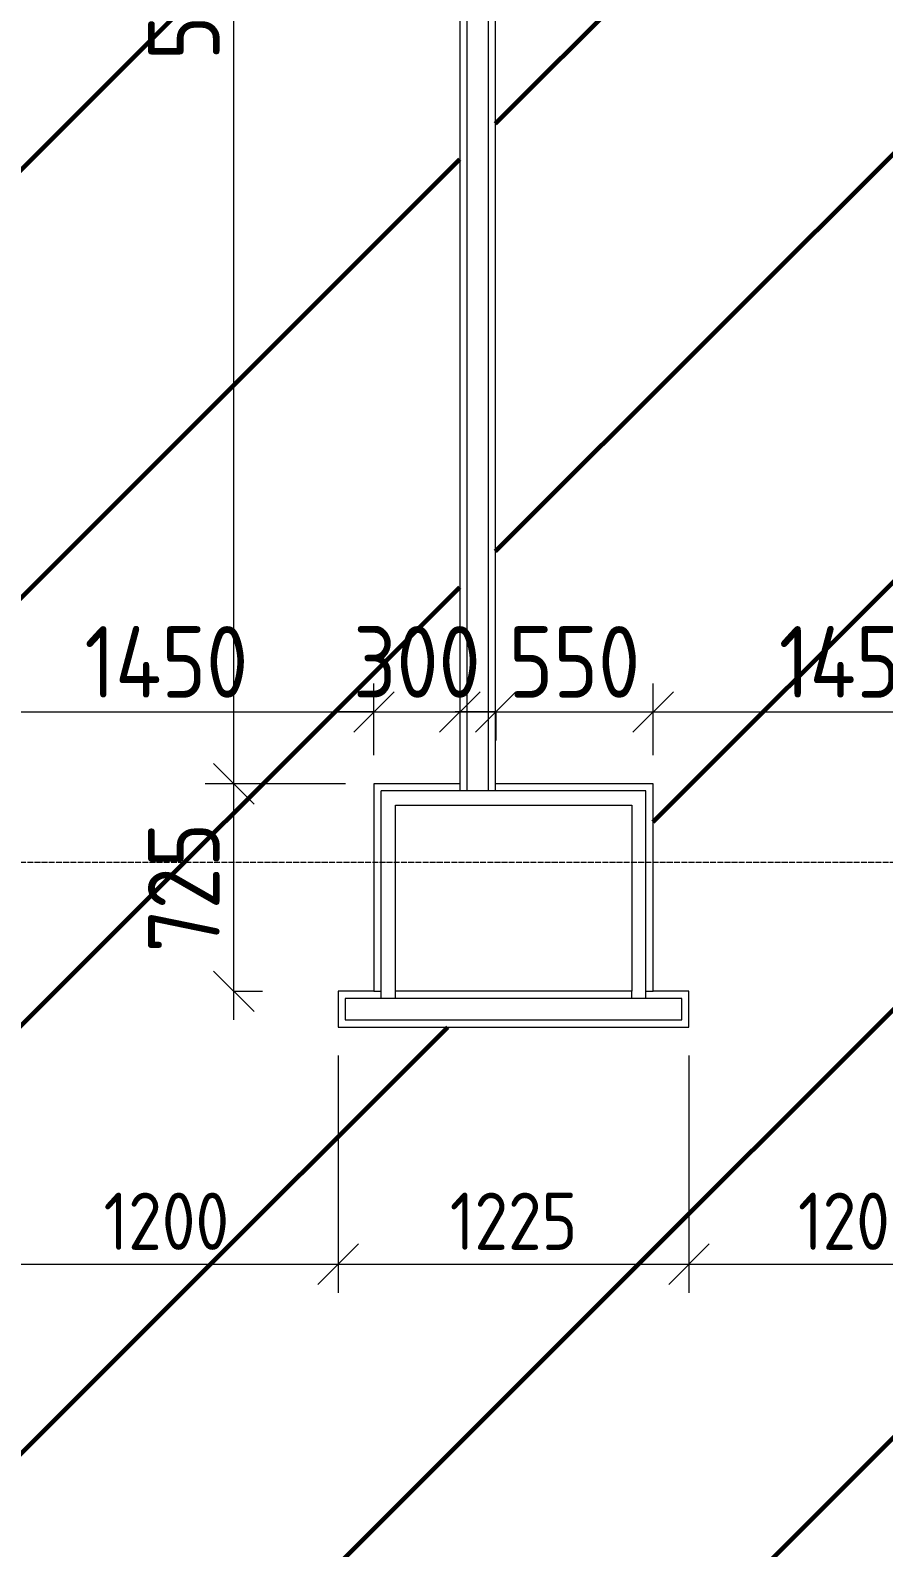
# Model space of a CAD drawing. Header units: millimetres. Extents: x -56773 to 323062, y -262288 to 76460.
# Drawn here: x 17059 to 20039, y -96938 to -91636 of the extents above; entities that cross this region are included whole.
import ezdxf

# ---------------------------------------------------------------- set-up
doc = ezdxf.new("R2010")
doc.units = ezdxf.units.MM
doc.linetypes.add('ADSK_Линия сетки', pattern=[25, 20, -2.5, 0, -2.5])
for name, color, linetype, lineweight in [('1.1)Стяжка керамзит  2 этаж', 5, 'Continuous', 60), ('Оси', 7, 'Continuous', 9), ('Размеры', 7, 'Continuous', 9), ('Стены внутренние', 7, 'Continuous', 18), ('Стены штриховка', 7, 'Continuous', 9)]:
    doc.layers.add(name, color=color, linetype=linetype, lineweight=lineweight)
doc.styles.add('GOST Common_2', font='', dxfattribs={"width": 0.9, "height": 250})
doc.styles.add('GOST Common_3', font='', dxfattribs={"width": 0.9, "height": 200})
doc.styles.get('GOST Common_2').set_extended_font_data('GOST Common')
doc.styles.get('GOST Common_3').set_extended_font_data('GOST Common')
doc.dimstyles.new('ADSK_Основной_2_0_2', dxfattribs={"dimscale": 304.8, "dimtxt": 201.142999, "dimasz": 0.463911, "dimexe": 0.328084, "dimexo": 0.328084, "dimgap": 0.164042, "dimtad": 1, "dimdec": 3, "dimrnd": 0.001, "dimdsep": 46, "dimtxsty": 'GOST Common_3', "dimblk1": 'OBLIQUE', "dimblk2": 'OBLIQUE', "dimsah": 1, "dimcen": 0.09, "dimdle": 0.328084, "dimazin": 2, "dimtfac": 1, "dimtdec": 4, "dimtix": 1, "dimtmove": 0, "dimatfit": 3, "dimfxl": 1, "dimtvp": 1, "dimtolj": 1, "dimtzin": 0, "dimlwd": 20, "dimlwe": 20, "dimarcsym": 2})
doc.dimstyles.new('ADSK_Основной_2_0_3', dxfattribs={"dimscale": 304.8, "dimtxt": 201.142999, "dimasz": 0.463911, "dimexe": 0.328084, "dimexo": 0.328084, "dimgap": 0.164042, "dimtad": 1, "dimdec": 3, "dimrnd": 0.001, "dimdsep": 46, "dimtxsty": 'GOST Common_2', "dimblk1": 'OBLIQUE', "dimblk2": 'OBLIQUE', "dimsah": 1, "dimcen": 0.09, "dimdle": 0.328084, "dimazin": 2, "dimtfac": 1, "dimtdec": 4, "dimtix": 1, "dimtmove": 0, "dimatfit": 3, "dimfxl": 1, "dimtvp": 1, "dimtolj": 1, "dimtzin": 0, "dimlwd": 20, "dimlwe": 20, "dimarcsym": 2})

# ---------------------------------------------------------------- blocks, each defined once
blk = doc.blocks.new('_Oblique')
at = {"color": 0, "linetype": 'ByBlock', "lineweight": -2}
blk.add_line((-0.5, -0.5), (0.5, 0.5), dxfattribs=at)
blk = doc.blocks.new('*D4790')
at = {"layer": 'Defpoints', "color": 0, "transparency": 16777216}
for p in [(16934.4, -95119.1), (18134.4, -95119.1), (18134.4, -95947.8)]:
    blk.add_point(p, dxfattribs=at)
at = {"layer": 'Размеры', "color": 0, "lineweight": 20, "transparency": 16777216}
for p, q in [((16934.4, -95219.1), (16934.4, -96047.8)), ((18134.4, -95219.1), (18134.4, -96047.8)), ((16834.4, -95947.8), (18234.4, -95947.8))]:
    blk.add_line(p, q, dxfattribs=at)
at = {"layer": 'Размеры', "color": 0, "lineweight": 20, "transparency": 16777216, "xscale": 141.4, "yscale": 141.4, "zscale": 141.4, "rotation": 180}
blk.add_blockref('_Oblique', (16934.4, -95947.8), dxfattribs=at)
at = {"layer": 'Размеры', "color": 0, "lineweight": 20, "transparency": 16777216, "xscale": 141.4, "yscale": 141.4, "zscale": 141.4}
blk.add_blockref('_Oblique', (18134.4, -95947.8), dxfattribs=at)
at = {"layer": 'Размеры', "color": 0, "lineweight": 9, "transparency": 16777216, "insert": (17534.4, -95797.8), "char_height": 200, "width": 560.473, "attachment_point": 5, "style": 'GOST Common_3'}
blk.add_mtext('\\A1;1200', dxfattribs=at)
blk = doc.blocks.new('*D4791')
at = {"layer": 'Defpoints', "color": 0, "transparency": 16777216}
for p in [(18134.4, -95119.1), (19359.4, -95119.1), (19359.4, -95947.8)]:
    blk.add_point(p, dxfattribs=at)
at = {"layer": 'Размеры', "color": 0, "lineweight": 20, "transparency": 16777216}
for p, q in [((18134.4, -95219.1), (18134.4, -96047.8)), ((19359.4, -95219.1), (19359.4, -96047.8)), ((18034.4, -95947.8), (19459.4, -95947.8))]:
    blk.add_line(p, q, dxfattribs=at)
at = {"layer": 'Размеры', "color": 0, "lineweight": 20, "transparency": 16777216, "xscale": 141.4, "yscale": 141.4, "zscale": 141.4, "rotation": 180}
blk.add_blockref('_Oblique', (18134.4, -95947.8), dxfattribs=at)
at = {"layer": 'Размеры', "color": 0, "lineweight": 20, "transparency": 16777216, "xscale": 141.4, "yscale": 141.4, "zscale": 141.4}
blk.add_blockref('_Oblique', (19359.4, -95947.8), dxfattribs=at)
at = {"layer": 'Размеры', "color": 0, "lineweight": 9, "transparency": 16777216, "insert": (18746.9, -95797.8), "char_height": 200, "width": 560.473, "attachment_point": 5, "style": 'GOST Common_3'}
blk.add_mtext('\\A1;1225', dxfattribs=at)
blk = doc.blocks.new('*D4792')
at = {"layer": 'Defpoints', "color": 0, "transparency": 16777216}
for p in [(19359.4, -95119.1), (20559.4, -95119.1), (20559.4, -95947.8)]:
    blk.add_point(p, dxfattribs=at)
at = {"layer": 'Размеры', "color": 0, "lineweight": 20, "transparency": 16777216}
for p, q in [((19359.4, -95219.1), (19359.4, -96047.8)), ((20559.4, -95219.1), (20559.4, -96047.8)), ((19259.4, -95947.8), (20659.4, -95947.8))]:
    blk.add_line(p, q, dxfattribs=at)
at = {"layer": 'Размеры', "color": 0, "lineweight": 20, "transparency": 16777216, "xscale": 141.4, "yscale": 141.4, "zscale": 141.4, "rotation": 180}
blk.add_blockref('_Oblique', (19359.4, -95947.8), dxfattribs=at)
at = {"layer": 'Размеры', "color": 0, "lineweight": 20, "transparency": 16777216, "xscale": 141.4, "yscale": 141.4, "zscale": 141.4}
blk.add_blockref('_Oblique', (20559.4, -95947.8), dxfattribs=at)
at = {"layer": 'Размеры', "color": 0, "lineweight": 9, "transparency": 16777216, "insert": (19959.4, -95797.8), "char_height": 200, "width": 560.473, "attachment_point": 5, "style": 'GOST Common_3'}
blk.add_mtext('\\A1;1200', dxfattribs=at)
blk = doc.blocks.new('*D4948')
at = {"layer": 'Defpoints', "color": 0, "transparency": 16777216}
for p in [(18259.4, -94018.1), (16809.4, -94269.1), (18259.4, -94269.1)]:
    blk.add_point(p, dxfattribs=at)
at = {"layer": 'Размеры', "color": 0, "lineweight": 20, "transparency": 16777216}
for p, q in [((16809.4, -94169.1), (16809.4, -93918.1)), ((18259.4, -94169.1), (18259.4, -93918.1)), ((16709.4, -94018.1), (18359.4, -94018.1))]:
    blk.add_line(p, q, dxfattribs=at)
at = {"layer": 'Размеры', "color": 0, "lineweight": 20, "transparency": 16777216, "xscale": 141.4, "yscale": 141.4, "zscale": 141.4, "rotation": 180}
blk.add_blockref('_Oblique', (16809.4, -94018.1), dxfattribs=at)
at = {"layer": 'Размеры', "color": 0, "lineweight": 20, "transparency": 16777216, "xscale": 141.4, "yscale": 141.4, "zscale": 141.4}
blk.add_blockref('_Oblique', (18259.4, -94018.1), dxfattribs=at)
at = {"layer": 'Размеры', "color": 0, "lineweight": 9, "transparency": 16777216, "insert": (17534.4, -93843.1), "char_height": 250, "width": 580.928, "attachment_point": 5, "style": 'GOST Common_2'}
blk.add_mtext('\\A1;1450', dxfattribs=at)
blk = doc.blocks.new('*D4949')
at = {"layer": 'Defpoints', "color": 0, "transparency": 16777216}
for p in [(18559.4, -93918.1), (18559.4, -94018.1), (18259.4, -94269.1)]:
    blk.add_point(p, dxfattribs=at)
at = {"layer": 'Размеры', "color": 0, "lineweight": 20, "transparency": 16777216}
for p, q in [((18259.4, -94169.1), (18259.4, -93918.1)), ((18259.4, -94018.1), (18118, -94018.1)), ((18259.4, -94018.1), (18559.4, -94018.1)), ((18559.4, -94018.1), (18559.4, -94118.1)), ((18559.4, -94018.1), (18700.8, -94018.1))]:
    blk.add_line(p, q, dxfattribs=at)
at = {"layer": 'Размеры', "color": 0, "lineweight": 20, "transparency": 16777216, "xscale": 141.4, "yscale": 141.4, "zscale": 141.4}
blk.add_blockref('_Oblique', (18259.4, -94018.1), dxfattribs=at)
at = {"layer": 'Размеры', "color": 0, "lineweight": 20, "transparency": 16777216, "xscale": 141.4, "yscale": 141.4, "zscale": 141.4, "rotation": 180}
blk.add_blockref('_Oblique', (18559.4, -94018.1), dxfattribs=at)
at = {"layer": 'Размеры', "color": 0, "lineweight": 9, "transparency": 16777216, "insert": (18409.4, -93843.1), "char_height": 250, "width": 454.106, "attachment_point": 5, "style": 'GOST Common_2'}
blk.add_mtext('\\A1;300', dxfattribs=at)
blk = doc.blocks.new('*D4950')
at = {"layer": 'Defpoints', "color": 0, "transparency": 16777216}
for p in [(18684.4, -93918.1), (19234.4, -94018.1), (19234.4, -94269.1)]:
    blk.add_point(p, dxfattribs=at)
at = {"layer": 'Размеры', "color": 0, "lineweight": 20, "transparency": 16777216}
for p, q in [((19234.4, -94169.1), (19234.4, -93918.1)), ((18684.4, -94018.1), (18543, -94018.1)), ((18684.4, -94018.1), (18684.4, -94118.1)), ((18684.4, -94018.1), (19234.4, -94018.1)), ((19234.4, -94018.1), (19375.8, -94018.1))]:
    blk.add_line(p, q, dxfattribs=at)
at = {"layer": 'Размеры', "color": 0, "lineweight": 20, "transparency": 16777216, "xscale": 141.4, "yscale": 141.4, "zscale": 141.4}
blk.add_blockref('_Oblique', (18684.4, -94018.1), dxfattribs=at)
at = {"layer": 'Размеры', "color": 0, "lineweight": 20, "transparency": 16777216, "xscale": 141.4, "yscale": 141.4, "zscale": 141.4, "rotation": 180}
blk.add_blockref('_Oblique', (19234.4, -94018.1), dxfattribs=at)
at = {"layer": 'Размеры', "color": 0, "lineweight": 9, "transparency": 16777216, "insert": (18959.4, -93843.1), "char_height": 250, "width": 454.106, "attachment_point": 5, "style": 'GOST Common_2'}
blk.add_mtext('\\A1;550', dxfattribs=at)
blk = doc.blocks.new('*D4951')
at = {"layer": 'Defpoints', "color": 0, "transparency": 16777216}
for p in [(20684.4, -94018.1), (19234.4, -94269.1), (20684.4, -94269.1)]:
    blk.add_point(p, dxfattribs=at)
at = {"layer": 'Размеры', "color": 0, "lineweight": 20, "transparency": 16777216}
for p, q in [((19234.4, -94169.1), (19234.4, -93918.1)), ((20684.4, -94169.1), (20684.4, -93918.1)), ((19134.4, -94018.1), (20784.4, -94018.1))]:
    blk.add_line(p, q, dxfattribs=at)
at = {"layer": 'Размеры', "color": 0, "lineweight": 20, "transparency": 16777216, "xscale": 141.4, "yscale": 141.4, "zscale": 141.4, "rotation": 180}
blk.add_blockref('_Oblique', (19234.4, -94018.1), dxfattribs=at)
at = {"layer": 'Размеры', "color": 0, "lineweight": 20, "transparency": 16777216, "xscale": 141.4, "yscale": 141.4, "zscale": 141.4}
blk.add_blockref('_Oblique', (20684.4, -94018.1), dxfattribs=at)
at = {"layer": 'Размеры', "color": 0, "lineweight": 9, "transparency": 16777216, "insert": (19959.4, -93843.1), "char_height": 250, "width": 580.928, "attachment_point": 5, "style": 'GOST Common_2'}
blk.add_mtext('\\A1;1450', dxfattribs=at)
blk = doc.blocks.new('*D4966')
at = {"layer": 'Defpoints', "color": 0, "transparency": 16777216}
for p in [(17770.2, -94269.1), (18259.4, -94269.1), (17670.2, -94994.1)]:
    blk.add_point(p, dxfattribs=at)
at = {"layer": 'Размеры', "color": 0, "lineweight": 20, "transparency": 16777216}
for p, q in [((17770.2, -95094.1), (17770.2, -94169.1)), ((18159.4, -94269.1), (17670.2, -94269.1)), ((17770.2, -94994.1), (17870.2, -94994.1))]:
    blk.add_line(p, q, dxfattribs=at)
at = {"layer": 'Размеры', "color": 0, "lineweight": 20, "transparency": 16777216, "xscale": 141.4, "yscale": 141.4, "zscale": 141.4}
for p, rotation in [((17770.2, -94269.1), 90), ((17770.2, -94994.1), 270)]:
    blk.add_blockref('_Oblique', p, dxfattribs=dict(at, rotation=rotation))
at = {"layer": 'Размеры', "color": 0, "lineweight": 9, "transparency": 16777216, "insert": (17595.2, -94631.6), "char_height": 250, "width": 454.106, "attachment_point": 5, "rotation": 90, "style": 'GOST Common_2'}
blk.add_mtext('\\A1;725', dxfattribs=at)
blk = doc.blocks.new('*D4967')
at = {"layer": 'Defpoints', "color": 0, "transparency": 16777216}
for p in [(17670.2, -88594.1), (17770.2, -88594.1), (18259.4, -94269.1)]:
    blk.add_point(p, dxfattribs=at)
at = {"layer": 'Размеры', "color": 0, "lineweight": 20, "transparency": 16777216}
for p, q in [((17770.2, -94369.1), (17770.2, -88494.1)), ((17770.2, -88594.1), (17870.2, -88594.1)), ((18159.4, -94269.1), (17670.2, -94269.1))]:
    blk.add_line(p, q, dxfattribs=at)
at = {"layer": 'Размеры', "color": 0, "lineweight": 20, "transparency": 16777216, "xscale": 141.4, "yscale": 141.4, "zscale": 141.4}
for p, rotation in [((17770.2, -88594.1), 90), ((17770.2, -94269.1), 270)]:
    blk.add_blockref('_Oblique', p, dxfattribs=dict(at, rotation=rotation))
at = {"layer": 'Размеры', "color": 0, "lineweight": 9, "transparency": 16777216, "insert": (17595.2, -91431.6), "char_height": 250, "width": 605.475, "attachment_point": 5, "rotation": 90, "style": 'GOST Common_2'}
blk.add_mtext('\\A1;5675', dxfattribs=at)

msp = doc.modelspace()

# ---------------------------------------------------------------- hatches: boundary and pattern name
at = {"layer": '1.1)Стяжка керамзит  2 этаж', "transparency": 33554687}
h = msp.add_hatch(dxfattribs=at)
h.set_pattern_fill('ANSI31', color=5, scale=333)
h.paths.add_polyline_path([(24423.9062, -88594.0666), (24209.3615, -88594.0666), (22559.3615, -88594.0666), (22009.3615, -88594.0666), (22009.3615, -88744.0666), (21609.3615, -88744.0666), (21609.3615, -94269.0666), (23209.3615, -94269.0666), (23209.3615, -94994.0666), (23334.3615, -94994.0666), (23334.3615, -95119.0666), (20559.3615, -95119.0666), (20559.3615, -94994.0666), (20684.3615, -94994.0666), (20684.3615, -94269.0666), (21484.3615, -94269.0666), (21484.3615, -88594.0666), (21009.3615, -88594.0666), (19359.3615, -88594.0666), (18684.3615, -88594.0666), (18684.3615, -94269.0666), (19234.3615, -94269.0666), (19234.3615, -94994.0666), (19359.3615, -94994.0666), (19359.3615, -95119.0666), (18134.3615, -95119.0666), (18134.3615, -94994.0666), (18259.3615, -94994.0666), (18259.3615, -94269.0666), (18559.3615, -94269.0666), (18559.3615, -88594.0666), (18209.3615, -88594.0666), (16559.3615, -88594.0666), (16009.3615, -88594.0666), (16009.3615, -88744.0666), (15944.2626, -88744.0666), (15944.2626, -94269.0666), (16809.3615, -94269.0666), (16809.3615, -94994.0666), (16934.3615, -94994.0666), (16934.3615, -95119.0666), (15944.2626, -95119.0666), (15944.2626, -96144.5668), (24423.9062, -96144.5668)])
h = msp.add_hatch(dxfattribs=at)
h.set_pattern_fill('ANSI31', color=5, scale=333)
h.paths.add_polyline_path([(24423.9062, -96144.5668), (15944.2626, -96144.5668), (15944.2626, -98369.0666), (16809.3615, -98369.0666), (16809.3615, -98494.0666), (16684.3615, -98494.0666), (16684.3615, -99219.0666), (15944.2626, -99219.0666), (15944.2626, -104744.0666), (16009.3615, -104744.0666), (16009.3615, -104894.0666), (16609.3615, -104894.0666), (18259.3615, -104894.0666), (18684.3615, -104894.0666), (18684.3615, -99219.0666), (18134.3615, -99219.0666), (18134.3615, -98494.0666), (18009.3615, -98494.0666), (18009.3615, -98369.0666), (22134.3615, -98369.0666), (22134.3615, -100244.0666), (22009.3615, -100244.0666), (22009.3615, -99219.0666), (18809.3615, -99219.0666), (18809.3615, -104894.0666), (19409.3615, -104894.0666), (21059.3615, -104894.0666), (21609.3615, -104894.0666), (21609.3615, -104744.0666), (22009.3615, -104744.0666), (22009.3615, -101444.0666), (22134.3615, -101444.0666), (22134.3615, -104894.0666), (22609.3615, -104894.0666), (24259.3615, -104894.0666), (24423.9062, -104894.0666)])

# ---------------------------------------------------------------- linework, layer by layer
at = {"layer": 'Оси', "linetype": 'ADSK_Линия сетки', "lineweight": 5}
msp.add_line((62525.08, -94544.0666), (-25230.7352, -94544.0666), dxfattribs=at)
at = {"layer": 'Стены внутренние', "lineweight": 5}
for p, q in [((18559.3615, -88594.0666), (18559.3615, -94269.0666)), ((18684.3615, -94269.0666), (18684.3615, -88594.0666)), ((18259.3615, -94269.0666), (18259.3615, -94994.0666)), ((18559.3615, -94269.0666), (18259.3615, -94269.0666)), ((19234.3615, -94269.0666), (18684.3615, -94269.0666)), ((19234.3615, -94994.0666), (19234.3615, -94269.0666)), ((18334.3615, -94994.0666), (18334.3615, -94344.0666)), ((18334.3615, -94344.0666), (19159.3615, -94344.0666)), ((19159.3615, -94344.0666), (19159.3615, -94994.0666)), ((18259.3615, -94994.0666), (18134.3615, -94994.0666)), ((18134.3615, -94994.0666), (18134.3615, -95119.0666)), ((19159.3615, -94994.0666), (18334.3615, -94994.0666)), ((19359.3615, -94994.0666), (19234.3615, -94994.0666)), ((19359.3615, -95119.0666), (19359.3615, -94994.0666)), ((18134.3615, -95119.0666), (19359.3615, -95119.0666))]:
    msp.add_line(p, q, dxfattribs=at)
at = {"layer": 'Стены штриховка', "lineweight": 9}
for p, q in [((18584.3615, -94294.0666), (18584.3615, -88594.0666)), ((18659.3615, -94294.0666), (18659.3615, -88594.0666)), ((18559.3615, -94269.0666), (18559.3615, -94294.0666)), ((18684.3615, -94294.0666), (18684.3615, -94269.0666)), ((18284.3615, -95019.0666), (18284.3615, -94294.0666)), ((19209.3615, -94294.0666), (18284.3615, -94294.0666)), ((19209.3615, -95019.0666), (19209.3615, -94294.0666)), ((18259.3615, -94994.0666), (18284.3615, -94994.0666)), ((18334.3615, -95019.0666), (18334.3615, -94994.0666)), ((19159.3615, -95019.0666), (19159.3615, -94994.0666)), ((19209.3615, -94994.0666), (19234.3615, -94994.0666)), ((19334.3615, -95019.0666), (18159.3615, -95019.0666)), ((18159.3615, -95019.0666), (18159.3615, -95094.0666)), ((19334.3615, -95094.0666), (19334.3615, -95019.0666)), ((18159.3615, -95094.0666), (19334.3615, -95094.0666))]:
    msp.add_line(p, q, dxfattribs=at)

# ---------------------------------------------------------------- dimensions: what is measured, and where the dimension line sits
at = {"layer": 'Размеры', "lineweight": 9}
for base, p1, p2, override, picture, middle in [((17770.2095, -88594.0666), (18259.3615, -94269.0666), (17670.2246, -88594.0666), {"dimpost": '<>', "dimfxl": 5705.497989}, '*D4967', (17595.2095, -91431.5666)), ((17770.2095, -94269.0666), (17670.2246, -94994.0666), (18259.3615, -94269.0666), {"dimpost": '<>', "dimfxl": 934.188042}, '*D4966', (17595.2095, -94631.5666))]:
    dim = msp.add_linear_dim(base=base, p1=p1, p2=p2, angle=90, dimstyle='ADSK_Основной_2_0_3', override=override, dxfattribs=at)
    dim.commit()
    dim.dimension.update_dxf_attribs({"geometry": picture, "text_midpoint": middle})
for base, p1, p2, dimstyle, override, picture, middle in [((18259.3615, -94018.0641), (16809.3615, -94269.0666), (18259.3615, -94269.0666), 'ADSK_Основной_2_0_3', {"dimpost": '<>', "dimfxl": 1450}, '*D4948', (17534.3615, -93843.0641)), ((18559.3615, -94018.0641), (18259.3615, -94269.0666), (18559.3615, -93918.0792), 'ADSK_Основной_2_0_3', {"dimpost": '<>', "dimfxl": 461.727366}, '*D4949', (18409.3615, -93843.0641)), ((19234.3615, -94018.0641), (18684.3615, -93918.0792), (19234.3615, -94269.0666), 'ADSK_Основной_2_0_3', {"dimpost": '<>', "dimfxl": 652.450887}, '*D4950', (18959.3615, -93843.0641)), ((20684.3615, -94018.0641), (19234.3615, -94269.0666), (20684.3615, -94269.0666), 'ADSK_Основной_2_0_3', {"dimpost": '<>', "dimfxl": 1450}, '*D4951', (19959.3615, -93843.0641)), ((18134.3615, -95947.7511), (16934.3615, -95119.0666), (18134.3615, -95119.0666), 'ADSK_Основной_2_0_2', {"dimpost": '<>', "dimfxl": 1200}, '*D4790', (17534.3615, -95797.7511)), ((19359.3615, -95947.7511), (18134.3615, -95119.0666), (19359.3615, -95119.0666), 'ADSK_Основной_2_0_2', {"dimpost": '<>', "dimfxl": 1225}, '*D4791', (18746.8615, -95797.7511)), ((20559.3615, -95947.7511), (19359.3615, -95119.0666), (20559.3615, -95119.0666), 'ADSK_Основной_2_0_2', {"dimpost": '<>', "dimfxl": 1200}, '*D4792', (19959.3615, -95797.7511))]:
    dim = msp.add_linear_dim(base=base, p1=p1, p2=p2, dimstyle=dimstyle, override=override, dxfattribs=at)
    dim.commit()
    dim.dimension.update_dxf_attribs({"geometry": picture, "text_midpoint": middle})

doc.saveas('drawing.dxf')
